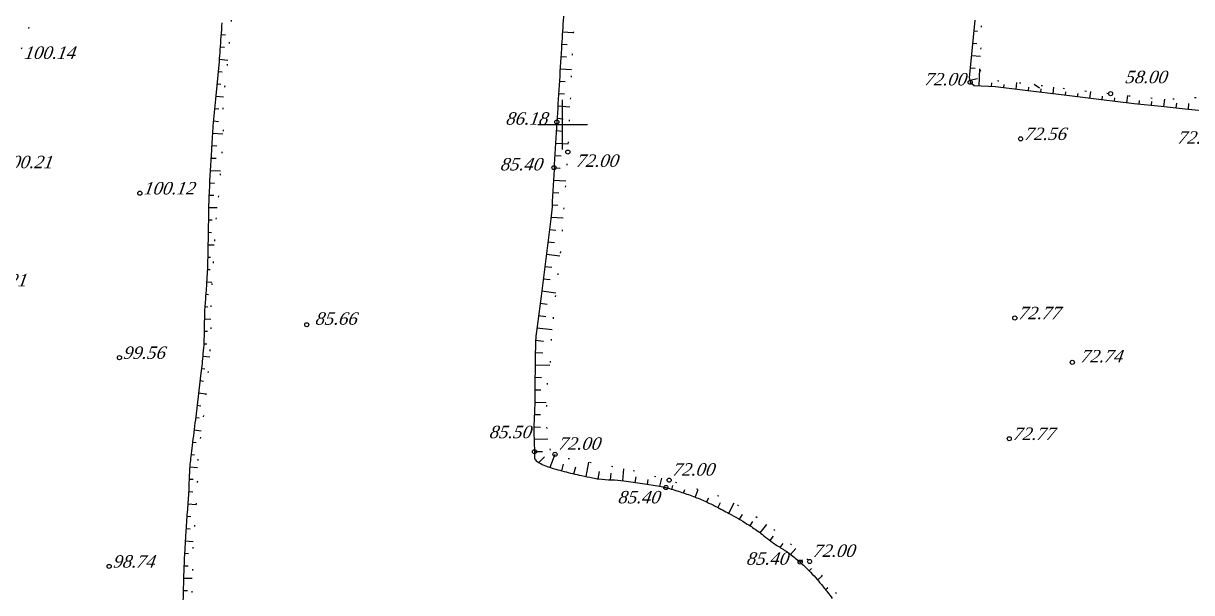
# Model space of a CAD drawing. Header units: millimetres. Extents: x 1400 to 7029, y -1119 to 1612.
# Drawn here: x 3031.5 to 3116.3, y 1258.8 to 1300.2 of the extents above; entities that cross this region are included whole.
import ezdxf

# ---------------------------------------------------------------- set-up
doc = ezdxf.new("R2010")
doc.units = ezdxf.units.MM
doc.linetypes.add('ADOT1', pattern=[1.6, 0.1, -1.5])
for name, color, linetype in [('01_Горизонт_58', 7, 'Continuous'), ('01_Горизонт_72', 7, 'Continuous'), ('01_Горизонт_86', 7, 'Continuous'), ('02_Горизонт_100', 7, 'Continuous'), ('кресты', 7, 'Continuous')]:
    doc.layers.add(name, color=color, linetype=linetype)
doc.styles.add('universw', font='timesi.ttf', dxfattribs={"oblique": 10})

msp = doc.modelspace()

# ---------------------------------------------------------------- linework, layer by layer
at = {"layer": '01_Горизонт_58', "color": 250, "linetype": 'Continuous'}
for p, q in [((3100.508, 1299.6499), (3100.7735, 1299.6238)), ((3100.4197, 1298.7543), (3100.7173, 1298.7249)), ((3100.2433, 1296.9629), (3100.5994, 1296.9278)), ((3100.2112, 1296.0701), (3100.7766, 1296.184)), ((3101.7947, 1295.612), (3101.8069, 1295.8674)), ((3102.6897, 1295.5232), (3102.7173, 1295.7467)), ((3104.4761, 1295.3025), (3104.5064, 1295.5474)), ((3105.3694, 1295.1921), (3105.3993, 1295.4348)), ((3107.1558, 1294.9714), (3107.1852, 1295.2095)), ((3108.049, 1294.8611), (3108.0781, 1295.0969)), ((3109.8354, 1294.6405), (3109.8657, 1294.8876)), ((3110.7287, 1294.5308), (3110.7597, 1294.7835)), ((3112.5166, 1294.3238), (3112.5398, 1294.5825)), ((3113.413, 1294.2435), (3113.4363, 1294.5033)), ((3115.2021, 1294.0478), (3115.243, 1294.3833)), ((3116.0963, 1293.9468), (3116.1331, 1294.3606))]:
    msp.add_line(p, q, dxfattribs=at)
at = {"layer": '01_Горизонт_58', "linetype": 'Continuous'}
for p, q in [((3100.3315, 1297.8586), (3100.9835, 1297.7944)), ((3100.8957, 1295.6552), (3100.9552, 1296.8944)), ((3103.5829, 1295.4128), (3103.6412, 1295.8848)), ((3106.2626, 1295.0818), (3106.322, 1295.5625)), ((3108.9422, 1294.7508), (3109.0018, 1295.2331)), ((3111.622, 1294.4212), (3111.6854, 1294.9378)), ((3114.3087, 1294.1568), (3114.3737, 1294.6891))]:
    msp.add_line(p, q, dxfattribs=at)
at = {"layer": '01_Горизонт_58', "color": 0, "linetype": 'ADOT1', "flags": 128}
msp.add_lwpolyline([(3134.6338, 1418.3724), (3133.5838, 1417.7084), (3130.9727, 1416.6323), (3128.1462, 1415.7446), (3124.5773, 1414.7433), (3121.0392, 1413.7507), (3118.6566, 1413.0929), (3116.8068, 1412.5821), (3115.0742, 1412.1481), (3114.2609, 1411.9444), (3113.9686, 1411.83), (3113.8217, 1411.156), (3112.8507, 1405.4628), (3112.4391, 1402.3957), (3112.039, 1398.9321), (3111.3903, 1394.6758), (3111.2417, 1392.2325), (3111.0208, 1388.1012), (3110.8509, 1384.9232), (3110.8123, 1381.7499), (3110.8793, 1379.8566), (3110.9484, 1377.903), (3110.9761, 1376.9301), (3110.7403, 1374.8351), (3110.4373, 1371.2861), (3110.1189, 1366.8773), (3109.9378, 1364.3688), (3109.9141, 1361.5928), (3109.8553, 1360.0062), (3109.7963, 1358.4162), (3109.6909, 1357.0493), (3109.177, 1355.2297), (3108.6495, 1352.5713), (3108.2771, 1350.6948), (3108.0443, 1347.9557), (3107.8476, 1345.6398), (3107.7375, 1343.4458), (3107.835, 1342.6987), (3108.3118, 1341.3018), (3108.5961, 1340.1913), (3108.6533, 1339.3537), (3108.7317, 1338.2047), (3108.6786, 1336.2065), (3108.6303, 1334.3901), (3108.6408, 1332.6266), (3108.5697, 1332.0291), (3108.4927, 1331.3823), (3108.4611, 1330.5118), (3108.2897, 1328.8883), (3108.105, 1327.4576), (3107.8713, 1325.9478), (3107.6171, 1324.8331), (3107.2803, 1323.922), (3106.8171, 1323.0905), (3105.8453, 1321.8864), (3104.3713, 1320.7241), (3103.5956, 1320.0454), (3103.2287, 1319.0518), (3103.0111, 1317.5644), (3102.7893, 1315.7319), (3102.5151, 1312.9826), (3102.3018, 1311.1574), (3102.0683, 1309.1292), (3101.8054, 1307.0379), (3101.596, 1304.399), (3101.3541, 1302.3453), (3101.1874, 1300.9392), (3101.0654, 1300.3395), (3101.0286, 1299.3045), (3100.9971, 1297.9193), (3100.9092, 1297.1163), (3101.0062, 1296.6479), (3101.4186, 1296.2182), (3102.2706, 1296.0154), (3104.3264, 1295.8195), (3108.1732, 1295.3242), (3110.4402, 1295.0748), (3112.7542, 1294.8202), (3114.5648, 1294.6737), (3116.5038, 1294.7954), (3117.8805, 1294.7944), (3119.8253, 1294.8893), (3123.36, 1293.7791)], dxfattribs=at)
at = {"layer": '01_Горизонт_58', "linetype": 'Continuous', "flags": 128}
msp.add_lwpolyline([(3100.5839, 1300.4205), (3100.2185, 1296.7112), (3100.1737, 1296.2563), (3100.2439, 1295.9078), (3100.5402, 1295.6722), (3102.0824, 1295.5982), (3104.0427, 1295.356), (3107.2572, 1294.9589), (3109.7818, 1294.647), (3112.1467, 1294.3569), (3114.1054, 1294.1816), (3115.8538, 1293.9684), (3117.8191, 1293.7939)], dxfattribs=at)
at = {"layer": '01_Горизонт_58', "color": 7, "linetype": 'Continuous'}
msp.add_circle((3110.4402, 1295.0748), 0.15, dxfattribs=at)
at = {"layer": '01_Горизонт_72', "linetype": 'Continuous'}
for p, q in [((3070.641, 1299.578), (3071.4284, 1299.5289)), ((3070.4728, 1296.8833), (3071.3, 1296.8316)), ((3104.8947, 1295.7779), (3105.2913, 1295.5074)), ((3070.3045, 1294.1885), (3071.1842, 1294.1336)), ((3070.1386, 1291.4936), (3071.0589, 1291.4376)), ((3069.9744, 1288.7986), (3070.8777, 1288.7436)), ((3069.8103, 1286.1036), (3070.6803, 1286.0507)), ((3069.4759, 1283.4247), (3070.459, 1283.2989)), ((3069.1332, 1280.7465), (3070.1553, 1280.6157)), ((3068.7921, 1278.0682), (3069.8861, 1277.9474)), ((3068.6558, 1275.374), (3069.7133, 1275.3635)), ((3068.6265, 1272.6742), (3069.4684, 1272.6511)), ((3068.5823, 1269.9752), (3069.5802, 1270.0036)), ((3069.7483, 1267.9573), (3070.1007, 1268.883)), ((3072.3556, 1267.2693), (3072.5535, 1268.3176)), ((3075.0343, 1266.9633), (3075.0993, 1267.8343)), ((3077.7039, 1266.5608), (3077.8636, 1267.1514)), ((3080.2733, 1265.7429), (3080.4995, 1266.3301)), ((3082.7148, 1264.5971), (3083.0968, 1265.3486)), ((3085.0039, 1263.168), (3085.4806, 1263.7771)), ((3087.2049, 1261.6075), (3087.5771, 1262.0327)), ((3089.1553, 1259.7469), (3089.4962, 1260.0525))]:
    msp.add_line(p, q, dxfattribs=at)
at = {"layer": '01_Горизонт_72', "color": 250, "linetype": 'Continuous'}
for p, q in [((3070.5849, 1298.6798), (3070.9804, 1298.6551)), ((3070.5288, 1297.7815), (3070.9334, 1297.7563)), ((3070.4167, 1295.985), (3070.8394, 1295.9587)), ((3070.3606, 1295.0868), (3070.7924, 1295.0598)), ((3070.2484, 1293.2903), (3070.6954, 1293.2624)), ((3070.1933, 1292.392), (3070.647, 1292.3644)), ((3070.0839, 1290.5953), (3070.5465, 1290.5671)), ((3070.0291, 1289.697), (3070.4863, 1289.6691)), ((3069.9197, 1287.9003), (3070.3658, 1287.8731)), ((3069.865, 1287.002), (3070.3056, 1286.9751)), ((3069.7043, 1285.2101), (3070.1573, 1285.1522)), ((3069.5901, 1284.3174), (3070.0672, 1284.2564)), ((3069.3616, 1282.532), (3069.8597, 1282.4682)), ((3069.2474, 1281.6393), (3069.752, 1281.5747)), ((3069.0189, 1279.8538), (3069.5365, 1279.7876)), ((3068.9047, 1278.9611), (3069.4353, 1278.8932)), ((3068.6933, 1277.1736), (3069.2524, 1277.1119)), ((3068.6743, 1276.2738), (3069.2261, 1276.2622)), ((3068.6468, 1274.474), (3069.1211, 1274.4693)), ((3068.6378, 1273.5741), (3069.0649, 1273.5698)), ((3068.6018, 1271.7745), (3069.0396, 1271.7625)), ((3068.5772, 1270.8749), (3069.0352, 1270.8623)), ((3068.6079, 1269.0756), (3069.1921, 1269.0922)), ((3068.9174, 1268.2929), (3069.3481, 1268.6964)), ((3070.6058, 1267.6894), (3070.7231, 1268.1553)), ((3071.4786, 1267.4697), (3071.6037, 1267.9667)), ((3073.24, 1267.1024), (3073.3394, 1267.629)), ((3074.1368, 1267.0302), (3074.1732, 1267.5183)), ((3075.9246, 1266.8327), (3075.9869, 1267.2416)), ((3076.8144, 1266.6972), (3076.8692, 1267.0575)), ((3078.5728, 1266.326), (3078.6497, 1266.6108)), ((3079.4335, 1266.0663), (3079.537, 1266.3352)), ((3081.1102, 1265.4126), (3081.2696, 1265.7264)), ((3081.9125, 1265.0048), (3082.107, 1265.3876)), ((3083.4834, 1264.129), (3083.7139, 1264.5053)), ((3084.2509, 1263.6589), (3084.4661, 1264.0103)), ((3085.7127, 1262.6133), (3085.9601, 1262.9294)), ((3086.4584, 1262.1098), (3086.6563, 1262.4069)), ((3087.8821, 1261.0147), (3088.0595, 1261.2173)), ((3088.5546, 1260.4172), (3088.7295, 1260.5739)), ((3089.7294, 1259.0545), (3089.9181, 1259.2022))]:
    msp.add_line(p, q, dxfattribs=at)
at = {"layer": '01_Горизонт_72', "color": 0, "linetype": 'ADOT1', "flags": 128}
msp.add_lwpolyline([(3085.6263, 1373.967), (3084.0449, 1371.8274), (3082.2092, 1369.8618), (3080.9096, 1368.2092), (3079.8226, 1366.6975), (3078.7062, 1365.649), (3077.4699, 1364.4879), (3076.3619, 1363.4473), (3075.6526, 1362.5704), (3075.384, 1361.8803), (3075.2066, 1360.0605), (3075.0993, 1357.4339), (3074.9669, 1352.9694), (3074.8548, 1349.3712), (3074.784, 1347.344), (3074.6004, 1345.6705), (3074.4438, 1344.2424), (3074.4467, 1342.0441), (3074.2883, 1339.5693), (3074.0672, 1335.9303), (3073.9413, 1333.8576), (3073.6593, 1328.8585), (3073.6168, 1327.4019), (3073.5663, 1325.6751), (3073.5578, 1324.6942), (3073.4181, 1323.5574), (3073.2804, 1321.3667), (3073.0903, 1319.5437), (3072.8517, 1317.3901), (3072.515, 1315.4311), (3072.4145, 1314.4199), (3072.2524, 1312.2521), (3072.0127, 1308.9212), (3071.8932, 1306.3899), (3071.8467, 1305.4058), (3071.6303, 1302.666), (3071.3858, 1298.8665), (3071.2054, 1294.5895), (3071.031, 1290.836), (3070.5148, 1283.7917), (3070.0205, 1279.4247), (3069.8173, 1277.1911), (3069.7534, 1275.6687), (3069.6038, 1274.5289), (3069.4954, 1273.7023), (3069.4681, 1272.639), (3069.4861, 1270.9196), (3069.6102, 1269.7117), (3069.7916, 1269.0531), (3070.4507, 1268.6904), (3073.1279, 1268.2158), (3076.2186, 1267.6177), (3078.4107, 1266.9963), (3080.7516, 1266.2498), (3082.369, 1265.7495), (3084.0491, 1264.824), (3086.5063, 1263.0269), (3088.5853, 1261.0965), (3090.0971, 1259.3638), (3091.1004, 1257.9575), (3091.8385, 1257.0171), (3093.4012, 1255.188), (3094.1042, 1254.6302), (3094.947, 1254.3131), (3096.4298, 1253.8378), (3097.6027, 1253.5047), (3099.8255, 1252.961), (3102.0556, 1252.5524), (3104.0339, 1252.2211), (3105.7505, 1251.8368), (3107.4311, 1251.5477), (3108.8937, 1251.4543), (3110.2254, 1251.4859), (3111.3058, 1251.825), (3113.3275, 1252.7411), (3116.6599, 1254.4516), (3117.3321, 1254.6952), (3118.0237, 1254.7635), (3118.901, 1254.671), (3119.7685, 1254.5291), (3122.8369, 1253.9097), (3124.611, 1253.6501), (3125.6544, 1253.6181), (3127.9599, 1255.2059), (3130.9784, 1257.4842), (3132.4477, 1258.7719), (3133.228, 1259.4557), (3133.7993, 1259.8024), (3134.2747, 1259.8132), (3134.7123, 1259.6999), (3134.9392, 1259.2086), (3135.1931, 1258.199), (3135.6781, 1256.6174), (3135.8055, 1256.2263)], dxfattribs=at)
at = {"layer": '01_Горизонт_72', "linetype": 'Continuous', "flags": 128}
msp.add_lwpolyline([(3070.819, 1302.428, -0.0001037), (3070.565, 1298.3592, 0.000079), (3070.2313, 1293.0165, 0.0027633), (3069.8824, 1286.87, -0.019027), (3069.8027, 1285.9792), (3069.0848, 1280.3685), (3068.8024, 1278.1619, 0.0043357), (3068.7193, 1277.4644, 0.010408), (3068.6933, 1277.1729, 0.0118094), (3068.6811, 1276.9011, 0.0021523), (3068.6561, 1275.4089, 0.0013258), (3068.6426, 1274.0299, -0.001501), (3068.6302, 1272.8119, -0.0106058), (3068.5776, 1271.2811, 0.0210098), (3068.5671, 1270.5077), (3068.6081, 1269.0664), (3068.6211, 1268.6091, 0.1831227), (3068.6773, 1268.4728, 0.0771811), (3068.9455, 1268.263, 0.0365154), (3069.4137, 1268.0444, 0.0242963), (3070.1514, 1267.8038, 0.0049934), (3071.3685, 1267.4845, 0.0092223), (3072.0321, 1267.3304, 0.005809), (3072.8228, 1267.1716, 0.0099589), (3073.2868, 1267.0936, 0.0366728), (3074.2058, 1267.0261, -0.0377737), (3075.098, 1266.9585), (3076.4586, 1266.7514), (3077.6953, 1266.5631, -0.0282281), (3078.1507, 1266.4673, -0.0120215), (3079.1978, 1266.1571, -0.0138965), (3080.1597, 1265.817, -0.0147665), (3081.045, 1265.4457, -0.0108721), (3081.7793, 1265.0924, -0.008147), (3082.7405, 1264.584, -0.0117047), (3084.0643, 1263.8152, -0.0194873), (3084.8292, 1263.3047, -0.0172573), (3085.2734, 1262.9585, 0.0153907), (3085.7699, 1262.5686, 0.0238876), (3086.4832, 1262.0938, -0.0244064), (3087.1809, 1261.6285, -0.0205019), (3087.8968, 1261.0519, -0.0219278), (3088.518, 1260.458, -0.0083422), (3089.0331, 1259.9022, -0.0109644), (3089.4084, 1259.4645, -0.0056569), (3089.8914, 1258.8616, -0.0077246), (3090.2332, 1258.4108, -0.0175817)], format="xyb", dxfattribs=at)
at = {"layer": '01_Горизонт_72', "color": 7, "linetype": 'Continuous'}
for centre in [(3100.2439, 1295.9078), (3103.9065, 1291.7997), (3071.031, 1290.836), (3070.0291, 1289.697), (3103.4847, 1278.781), (3107.6623, 1275.5625), (3103.084, 1270.0122), (3070.1007, 1268.883), (3078.1507, 1266.4673), (3078.3883, 1267.0026), (3087.8968, 1261.0519), (3088.5853, 1261.0965)]:
    msp.add_circle(centre, 0.15, dxfattribs=at)
at = {"layer": '01_Горизонт_86', "color": 250, "linetype": 'Continuous'}
for p, q in [((3045.8491, 1299.3742), (3046.1682, 1299.3508)), ((3045.786, 1298.4764), (3046.1006, 1298.4552)), ((3045.6334, 1296.683), (3045.9365, 1296.6541)), ((3045.5479, 1295.7871), (3045.841, 1295.7591)), ((3045.3769, 1293.9952), (3045.6826, 1293.966)), ((3045.2913, 1293.0993), (3045.6585, 1293.0642)), ((3045.165, 1291.3039), (3045.55, 1291.2807)), ((3045.1121, 1290.4055), (3045.4933, 1290.3836)), ((3045.0144, 1288.6081), (3045.3805, 1288.5893)), ((3044.9706, 1287.7092), (3045.3146, 1287.6949)), ((3044.9313, 1285.9097), (3045.1985, 1285.9063)), ((3044.9177, 1285.0098), (3045.1559, 1285.0056)), ((3044.8833, 1283.2101), (3045.0953, 1283.2055)), ((3044.8566, 1282.3105), (3045.0528, 1282.3018)), ((3044.7377, 1280.5146), (3044.9366, 1280.499)), ((3044.6755, 1279.6168), (3044.8877, 1279.6048)), ((3044.6249, 1277.8177), (3044.86, 1277.8161)), ((3044.5966, 1276.9183), (3044.8293, 1276.9052)), ((3044.4303, 1275.1262), (3044.6807, 1275.0984)), ((3044.3274, 1274.2321), (3044.5829, 1274.2022)), ((3044.1151, 1272.4446), (3044.3833, 1272.4123)), ((3044.0063, 1271.5512), (3044.2706, 1271.5188)), ((3043.7813, 1269.7654), (3044.0414, 1269.7317)), ((3043.6694, 1268.8724), (3043.9344, 1268.8415)), ((3043.5261, 1267.0786), (3043.831, 1267.0682)), ((3043.4961, 1266.1791), (3043.7937, 1266.1633)), ((3043.3685, 1264.3837), (3043.667, 1264.3605)), ((3043.3042, 1263.486), (3043.6003, 1263.4665)), ((3043.1984, 1261.6891), (3043.4942, 1261.6737)), ((3043.1569, 1260.7901), (3043.4664, 1260.7778)), ((3043.103, 1258.9909), (3043.4153, 1258.9835))]:
    msp.add_line(p, q, dxfattribs=at)
at = {"layer": '01_Горизонт_86', "linetype": 'Continuous'}
for p, q in [((3045.7185, 1297.579), (3046.3321, 1297.5238)), ((3045.4624, 1294.8911), (3046.0267, 1294.8373)), ((3045.2202, 1292.2022), (3045.9894, 1292.154)), ((3045.0618, 1289.5069), (3045.8116, 1289.4661)), ((3044.9442, 1286.8096), (3045.5627, 1286.798)), ((3044.9012, 1284.1099), (3045.3628, 1284.1011)), ((3044.8071, 1281.4119), (3045.1917, 1281.3878)), ((3044.6376, 1278.7176), (3045.1175, 1278.7042)), ((3044.5245, 1276.0212), (3045.0288, 1275.9711)), ((3044.2221, 1273.3383), (3044.75, 1273.2756)), ((3043.8953, 1270.6581), (3044.4182, 1270.5922)), ((3043.5803, 1267.9768), (3044.149, 1267.931)), ((3043.4382, 1265.281), (3044.0343, 1265.2381)), ((3043.2491, 1262.5877), (3043.8334, 1262.5533)), ((3043.1267, 1259.8906), (3043.7566, 1259.8723))]:
    msp.add_line(p, q, dxfattribs=at)
at = {"layer": '01_Горизонт_86', "color": 0, "linetype": 'ADOT1', "flags": 128}
msp.add_lwpolyline([(3053.3085, 1308.9519, -0.0405418), (3052.7652, 1307.8301, -0.0779418), (3052.352, 1307.3269, -0.000526), (3051.5453, 1306.61, 0.0008531), (3051.0483, 1306.1676, 0.0001806), (3049.3236, 1304.6264, 0.0004683), (3048.6593, 1304.0312, 0.0138322), (3048.2214, 1303.6157, 0.007218), (3047.4166, 1302.7848, 0.0310117), (3046.9704, 1302.2476, 0.0707414), (3046.8258, 1301.9764, 0.0406738), (3046.7459, 1301.6847, 0.019114), (3046.6513, 1301.0489, 0.00819), (3046.4697, 1299.105, -0.0071135), (3046.2655, 1296.8665, -0.0065241), (3046.0889, 1295.3805, 0.012431), (3046.0055, 1294.5995, 0.0389873), (3046.0021, 1293.6706, -0.0325283), (3046.0124, 1292.5579, -0.0013715), (3045.9537, 1291.5561, -0.0017401), (3045.9025, 1290.7667, -0.0013555), (3045.7419, 1288.506, -0.0086088), (3045.7095, 1288.1506), (3045.5267, 1286.4662), (3045.4295, 1285.5698, 0.0229906), (3045.394, 1284.9994, -0.0116356), (3045.3495, 1283.8716, -0.0003813), (3045.2691, 1282.6055, 0.0003793), (3045.1882, 1281.3329, 0.0003091), (3045.1423, 1280.5936, 0.0005145), (3045.1154, 1280.1494, 0.0244087), (3045.1063, 1279.2908, -0.0185433), (3045.1076, 1278.1608), (3045.0696, 1277.102), (3045.0293, 1275.9833, -0.0208875), (3045.0199, 1275.8617, 0.0035129), (3044.9385, 1275.141, 0.002625), (3044.7297, 1273.064, -0.0087135), (3044.6592, 1272.439), (3044.3863, 1270.3484), (3044.2849, 1269.5712, 0.0085559), (3044.2023, 1268.8411, 0.0105691), (3044.1581, 1268.2479, 0.0177414), (3044.15, 1267.7934, -0.0146319), (3044.1436, 1267.2424, -0.0037921), (3044.0853, 1266.0406, -0.004609), (3044.0208, 1265.0529, -0.0015357), (3043.9549, 1264.2046, 0.0017328), (3043.8968, 1263.4528, 0.0013066), (3043.8423, 1262.6872, 0.0025781), (3043.8177, 1262.2989, 0.0120383), (3043.7824, 1261.2626, -0.0062025), (3043.7374, 1259.2506, -0.0014689), (3043.6981, 1258.2084, 0.0029224), (3043.6798, 1257.6846, 0.0028242), (3043.6635, 1256.9859, 0.0020084), (3043.6501, 1256.0033, 0.001511), (3043.6434, 1254.991, 0.0044485), (3043.6452, 1254.6471), (3043.6833, 1251.9623), (3043.7018, 1250.6617, 0.0141314), (3043.7115, 1250.4339, 0.0109722), (3043.7387, 1250.1415, 0.0799719), (3043.8028, 1249.9137, 0.1084915), (3043.9089, 1249.774, 0.045339), (3044.1835, 1249.5804, -0.0261451), (3044.6716, 1249.2636, -0.0031635), (3045.65, 1248.5437, 0.0054085), (3046.2242, 1248.1252, 0.0041621), (3047.327, 1247.3532, 0.0145601), (3047.6503, 1247.1444), (3048.9369, 1246.3659), (3049.7015, 1245.9032, 0.0532499), (3050.1373, 1245.6993, 0.0314528), (3050.9211, 1245.4836)], format="xyb", dxfattribs=at)
at = {"layer": '01_Горизонт_86', "linetype": 'Continuous', "flags": 128}
msp.add_lwpolyline([(3045.9132, 1300.2176, 0.0031723), (3045.7719, 1298.2642, -0.0073337), (3045.7038, 1297.4198), (3045.4414, 1294.6715), (3045.2584, 1292.7546, 0.0079162), (3045.2423, 1292.5513, 0.0010339), (3045.1464, 1290.9929, 0.0025777), (3044.983, 1287.9832, 0.0072839), (3044.9462, 1286.9171, 0.0021558), (3044.934, 1286.1349, -0.0015508), (3044.9184, 1285.0474, -0.000708), (3044.8857, 1283.3233, -0.0019248), (3044.8704, 1282.6892, -0.0054608), (3044.8508, 1282.1879, -0.0033518), (3044.8046, 1281.3721, -0.0052974), (3044.7753, 1280.9753, 0.0026434), (3044.7122, 1280.1804, 0.0179144), (3044.6253, 1277.8994, -0.0236969), (3044.5396, 1276.1755, -0.0045115), (3044.3912, 1274.7812, -0.0018542), (3043.9869, 1271.3937, -0.0018025), (3043.7492, 1269.5181, 0.0042267), (3043.6516, 1268.7177, 0.0063702), (3043.5957, 1268.1609, 0.0057772), (3043.549, 1267.5455, 0.0114017), (3043.52, 1266.844, -0.0101994), (3043.4894, 1266.0597, -0.0054941), (3043.3922, 1264.681, 0.0049984), (3043.2838, 1263.1656, 0.0012289), (3043.2182, 1262.0528, 0.0020381), (3043.183, 1261.3817, 0.0044085), (3043.1348, 1260.1622, 0.0028284), (3043.0872, 1258.2605, 0.0016394)], format="xyb", dxfattribs=at)
at = {"layer": '01_Горизонт_86', "color": 7, "linetype": 'Continuous'}
for centre in [(3070.2313, 1293.0165), (3052.0723, 1278.2925), (3068.6081, 1269.0664)]:
    msp.add_circle(centre, 0.15, dxfattribs=at)
at = {"layer": '02_Горизонт_100', "color": 0, "linetype": 'ADOT1', "flags": 128}
msp.add_lwpolyline([(3039.0276, 1363.266), (3038.582, 1362.0785), (3037.2945, 1352.1826), (3036.6502, 1338.7927), (3035.1668, 1318.4451), (3034.6139, 1312.306), (3034.1377, 1306.5045), (3033.4926, 1304.54), (3030.8969, 1297.0196), (3028.618, 1284.5545), (3027.5672, 1273.56), (3024.9774, 1249.594), (3024.7322, 1240.5294), (3024.6709, 1233.976), (3026.2275, 1233.5914), (3032.7792, 1232.6381), (3037.677, 1232.0025), (3048.293, 1230.77), (3052.4276, 1230.1768), (3061.3858, 1229.2658), (3070.2591, 1228.5454), (3079.1961, 1227.6556), (3088.1543, 1226.6386), (3097.0913, 1225.5369), (3099.625, 1225.2403), (3106.0283, 1225.4946), (3114.8804, 1225.8124), (3126.8766, 1224.8499)], dxfattribs=at)
at = {"layer": '02_Горизонт_100', "color": 7, "linetype": 'Continuous'}
for centre in [(3039.9515, 1287.8473), (3038.4725, 1275.9017), (3037.7243, 1260.7375)]:
    msp.add_circle(centre, 0.15, dxfattribs=at)
at = {"layer": 'кресты', "color": 3, "linetype": 'Continuous'}
for p, q in [((3070.6513, 1291.0275), (3070.6513, 1294.6275)), ((3068.8513, 1292.8275), (3072.4513, 1292.8275))]:
    msp.add_line(p, q, dxfattribs=at)

# ---------------------------------------------------------------- texts
at = {"layer": '01_Горизонт_58', "color": 7, "linetype": 'Continuous', "style": 'universw', "oblique": 10}
msp.add_text('58.00', height=0.9, dxfattribs=at).set_placement((3111.482, 1295.8398))
at = {"layer": '01_Горизонт_72', "color": 7, "linetype": 'Continuous', "style": 'universw', "oblique": 10}
for s, p in [('72.00', (3096.9098, 1295.6761)), ('72.56', (3104.175, 1291.713)), ('72.61', (3115.2989, 1291.4446)), ('85.40', (3066.124, 1289.5037)), ('72.00', (3071.6327, 1289.762)), ('72.77', (3103.7533, 1278.6944)), ('72.74', (3108.2623, 1275.5625)), ('72.77', (3103.3525, 1269.9255)), ('72.00', (3070.341, 1269.2152)), ('72.00', (3078.6286, 1267.3348)), ('85.40', (3074.6654, 1265.3173)), ('72.00', (3088.8256, 1261.4287)), ('85.40', (3083.9917, 1260.8586))]:
    msp.add_text(s, height=0.9, dxfattribs=at).set_placement(p)
at = {"layer": '01_Горизонт_86', "color": 7, "linetype": 'Continuous', "style": 'universw', "oblique": 10}
for s, p in [('86.18', (3066.5196, 1292.8254)), ('85.66', (3052.6723, 1278.2925)), ('85.50', (3065.3196, 1270.0526))]:
    msp.add_text(s, height=0.9, dxfattribs=at).set_placement(p)
at = {"layer": '02_Горизонт_100', "color": 7, "linetype": 'Continuous', "style": 'universw', "oblique": 10}
for s, p in [('100.14', (3031.5398, 1297.6064)), ('100.21', (3029.8846, 1289.6657)), ('100.12', (3040.22, 1287.7606)), ('99.21', (3028.6888, 1281.0878)), ('99.56', (3038.7411, 1275.8151)), ('98.74', (3037.9928, 1260.6508))]:
    msp.add_text(s, height=0.9, dxfattribs=at).set_placement(p)

doc.saveas('drawing.dxf')
